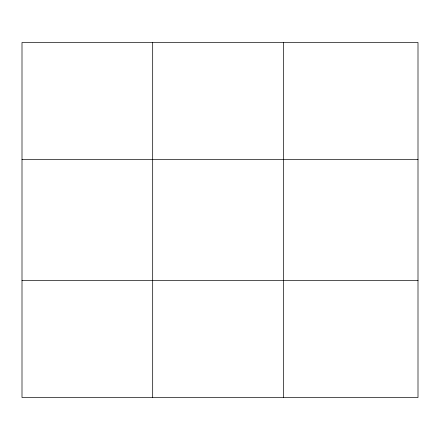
<?xml version="1.0" encoding="UTF-8"?>
<svg xmlns="http://www.w3.org/2000/svg" width="440" height="440" viewBox="0 0 440 440"><rect width="100%" height="100%" fill="white"/><g stroke="black" fill="none" stroke-linecap="round" stroke-linejoin="round"><path stroke-width="0.66" d="M152.68 397.513L152.68 42.488M283.36 397.513L283.36 42.488M418 280.357L418 397.513L22 397.513L22 42.488L418 42.488L418 280.357L22 280.357M22 159.643L418 159.643"/></g></svg>
